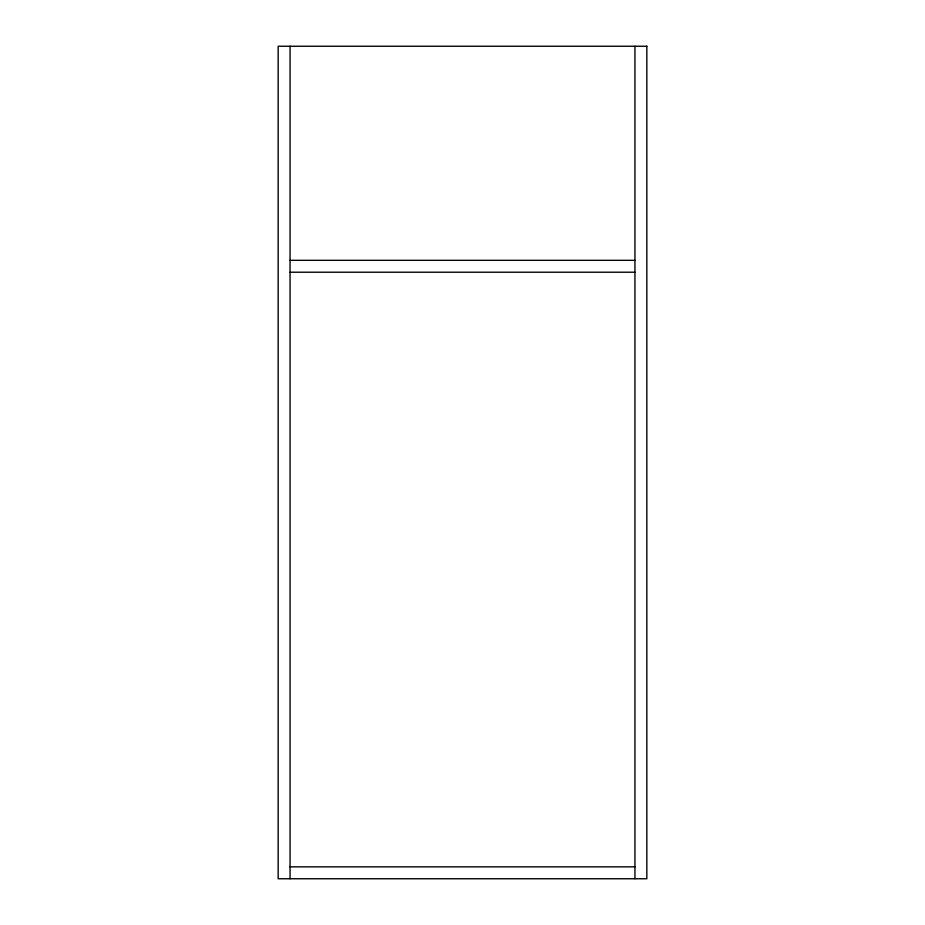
<?xml version="1.0" encoding="UTF-8"?>
<svg xmlns="http://www.w3.org/2000/svg" width="925" height="925" viewBox="0 0 925 925"><rect width="100%" height="100%" fill="white"/><g stroke="black" fill="none" stroke-linecap="round" stroke-linejoin="round"><path stroke-width="1.39" d="M290.057 260.318L634.943 260.318M290.057 272.216L634.943 272.216M290.057 866.852L634.943 866.852M634.943 46.25L634.943 878.75M290.057 46.25L290.057 878.75M646.841 46.25L278.159 46.25L278.159 878.75L646.841 878.75L646.841 46.25"/></g></svg>
